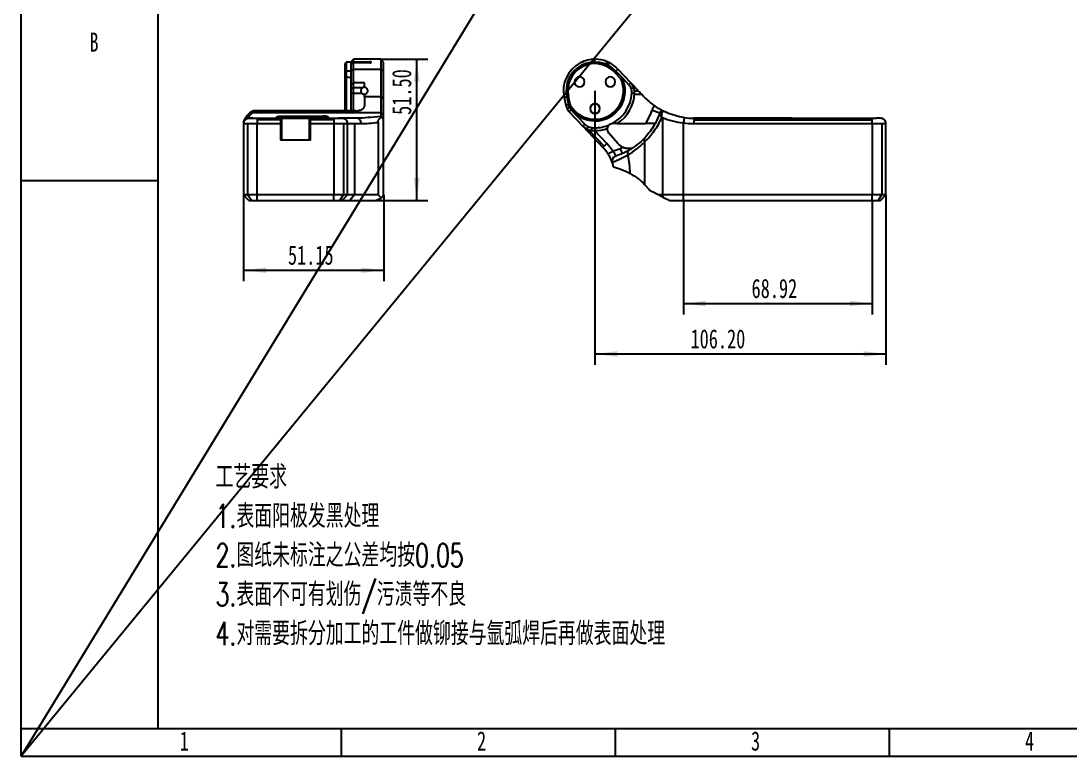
# Model space of a CAD drawing. Header units: millimetres. Extents: x 0 to 304, y 0 to 210.
# Drawn here: x 0 to 191.6, y 0 to 134.1 of the extents above; entities that cross this region are included whole.
import ezdxf

# ---------------------------------------------------------------- set-up
doc = ezdxf.new("R2010")
doc.units = ezdxf.units.MM
doc.layers.add('图框', color=7, linetype='Continuous')
doc.styles.add('SLDTEXTSTYLE0', font='TXT', dxfattribs={"width": 0.7, "bigfont": 'bigfont'})
doc.styles.add('SLDTEXTSTYLE3', font='TXT', dxfattribs={"width": 0.7})
doc.dimstyles.new('SLDDIMSTYLE0', dxfattribs={"dimtxt": 3.5, "dimasz": 4.08, "dimexe": 0, "dimexo": 0.0625, "dimgap": 0.875, "dimtad": 2, "dimlfac": 2, "dimrnd": 1e-09, "dimzin": 12, "dimdsep": 46, "dimtxsty": 'SLDTEXTSTYLE3', "dimsah": 1, "dimcen": 0.09, "dimadec": 0, "dimazin": 3, "dimtfac": 1, "dimtofl": 0, "dimtmove": 0, "dimatfit": 3, "dimfxl": 1, "dimfrac": 2, "dimtolj": 1, "dimtzin": 12, "dimarcsym": 0})
doc.dimstyles.new('SLDDIMSTYLE1', dxfattribs={"dimtxt": 3.5, "dimasz": 4.08, "dimexe": 0, "dimexo": 0.0625, "dimgap": 0.875, "dimtad": 2, "dimlfac": 2, "dimrnd": 1e-09, "dimzin": 4, "dimdsep": 46, "dimtxsty": 'SLDTEXTSTYLE3', "dimsah": 1, "dimcen": 0.09, "dimadec": 0, "dimazin": 1, "dimtfac": 1, "dimtofl": 0, "dimtmove": 0, "dimatfit": 3, "dimfxl": 1, "dimfrac": 2, "dimtolj": 1, "dimtzin": 12, "dimarcsym": 0})
doc.dimstyles.new('SLDDIMSTYLE3', dxfattribs={"dimtxt": 0.18, "dimasz": 4.08, "dimexe": 0, "dimexo": 0.0625, "dimgap": 0, "dimtad": 0, "dimtih": 1, "dimtoh": 1, "dimdec": 0, "dimrnd": 1e-09, "dimzin": 0, "dimdsep": 46, "dimtxsty": 'Standard', "dimblk1": 'NONE', "dimblk2": 'NONE', "dimsah": 1, "dimcen": 0.09, "dimadec": 0, "dimazin": 0, "dimtfac": 4.08, "dimtdec": 0, "dimtofl": 0, "dimtmove": 0, "dimatfit": 3, "dimldrblk": 'NONE', "dimfxl": 1, "dimfrac": 2, "dimtolj": 1, "dimtzin": 0, "dimarcsym": 0})

# ---------------------------------------------------------------- blocks, each defined once
blk = doc.blocks.new('_D')
at = {"layer": '图框'}
for p, q in [((120.88, 101.4), (120.88, 80.56)), ((155.33, 101.4), (155.33, 80.56)), ((120.88, 82.56), (155.33, 82.56))]:
    blk.add_line(p, q, dxfattribs=at)
for points in [[(120.88, 82.56), (124.96, 82.06), (124.96, 83.07)], [(155.33, 82.56), (151.25, 83.07), (151.25, 82.06)]]:
    blk.add_solid(points, dxfattribs=at)
at = {"layer": '图框', "insert": (133.31, 87.08), "char_height": 3.5, "attachment_point": 1, "style": 'SLDTEXTSTYLE3'}
blk.add_mtext('68.92', dxfattribs=at)
blk = doc.blocks.new('_D_1')
at = {"layer": '图框'}
for p, q in [((104.73, 121.4), (104.73, 71.37)), ((157.83, 102.4), (157.83, 71.37)), ((104.73, 73.37), (157.83, 73.37))]:
    blk.add_line(p, q, dxfattribs=at)
for points in [[(104.73, 73.37), (108.81, 72.86), (108.81, 73.88)], [(157.83, 73.37), (153.75, 73.88), (153.75, 72.86)]]:
    blk.add_solid(points, dxfattribs=at)
at = {"layer": '图框', "insert": (122.17, 77.88), "char_height": 3.5, "attachment_point": 1, "style": 'SLDTEXTSTYLE3'}
blk.add_mtext('106.20', dxfattribs=at)
blk = doc.blocks.new('_None')
blk = doc.blocks.new('_D_2')
at = {"layer": '图框'}
for p, q in [((40.6, 102.4), (40.6, 86.65)), ((66.18, 102.38), (66.18, 86.65)), ((40.6, 88.65), (66.18, 88.65))]:
    blk.add_line(p, q, dxfattribs=at)
for points in [[(40.6, 88.65), (44.68, 88.14), (44.68, 89.15)], [(66.18, 88.65), (62.1, 89.15), (62.1, 88.14)]]:
    blk.add_solid(points, dxfattribs=at)
at = {"layer": '图框', "insert": (48.71, 93.16), "char_height": 3.5, "attachment_point": 1, "style": 'SLDTEXTSTYLE3'}
blk.add_mtext('51.15', dxfattribs=at)
blk = doc.blocks.new('_D_3')
at = {"layer": '图框'}
for p, q in [((65.68, 127.15), (74.22, 127.15)), ((72.22, 101.4), (72.22, 127.15)), ((58.6, 101.4), (74.22, 101.4))]:
    blk.add_line(p, q, dxfattribs=at)
for points in [[(72.22, 127.15), (71.71, 123.07), (72.73, 123.07)], [(72.22, 101.4), (72.73, 105.48), (71.71, 105.48)]]:
    blk.add_solid(points, dxfattribs=at)
at = {"layer": '图框', "insert": (67.71, 117), "char_height": 3.5, "attachment_point": 1, "rotation": 90, "style": 'SLDTEXTSTYLE3'}
blk.add_mtext('51.50', dxfattribs=at)

msp = doc.modelspace()

# ---------------------------------------------------------------- linework, layer by layer
at = {"color": 7, "linetype": 'Continuous', "lineweight": 25}
for p, q in [((59.3771, 126.6474), (59.0771, 126.3474)), ((60.1771, 126.6474), (59.3771, 126.6474)), ((59.3771, 125.0035), (59.3771, 126.6474)), ((60.1771, 126.6474), (60.6771, 127.1474)), ((60.1771, 126.6474), (60.1771, 125.0035)), ((60.4328, 126.2764), (60.4328, 126.4877)), ((60.6657, 126.4877), (60.4328, 126.4877)), ((65.6771, 127.1474), (60.6771, 127.1474)), ((60.6771, 126.7094), (60.6771, 127.1474)), ((60.6771, 126.7094), (63.6666, 126.7094)), ((60.6771, 125.3469), (60.6771, 126.4981)), ((63.6666, 126.4981), (60.6771, 126.4981)), ((63.6666, 126.7094), (63.6666, 126.4981)), ((63.8433, 126.6809), (63.8433, 126.5332)), ((65.6771, 127.1474), (65.6771, 125.3469)), ((66.1771, 126.6474), (65.6771, 127.1474)), ((66.1771, 125.0035), (66.1771, 126.6474)), ((104.7342, 126.6474), (104.7342, 127.1474)), ((106.8321, 126.4877), (106.9354, 126.7094)), ((107.0029, 126.6809), (106.8996, 126.4593)), ((107.3886, 126.4981), (107.2852, 126.2764)), ((59.0771, 126.3474), (59.0771, 124.7974)), ((59.3771, 125.0035), (59.0771, 124.7974)), ((59.0771, 124.7974), (59.0771, 123.6397)), ((60.1771, 125.0035), (59.3771, 125.0035)), ((59.3771, 123.812), (59.3771, 125.0035)), ((60.6771, 125.3469), (60.1771, 125.0035)), ((60.1771, 125.0035), (60.1771, 123.812)), ((60.6771, 122.8293), (60.6771, 125.3469)), ((60.6771, 125.3469), (65.6771, 125.3469)), ((65.6771, 125.3469), (65.6771, 120.3114)), ((65.6771, 125.3469), (66.1771, 125.0035)), ((66.1771, 119.968), (66.1771, 125.0035)), ((108.5498, 125.0035), (108.3318, 124.7974)), ((108.3318, 124.7974), (109.4259, 123.6397)), ((108.9132, 125.3469), (108.5498, 125.0035)), ((109.6758, 123.812), (108.5498, 125.0035)), ((111.2926, 122.8293), (108.9132, 125.3469)), ((59.0771, 123.6397), (59.0771, 117.7196)), ((59.3771, 117.7196), (59.3771, 123.812)), ((60.1771, 123.812), (59.3771, 123.812)), ((60.1771, 123.812), (60.1771, 122.4859)), ((60.1771, 122.4859), (60.6771, 122.8293)), ((62.6771, 122.8293), (60.6771, 122.8293)), ((60.6771, 121.9659), (60.6771, 122.8293)), ((62.6771, 122.0288), (62.6771, 122.8293)), ((109.6758, 123.812), (110.9292, 122.4859)), ((110.9292, 122.4859), (111.2926, 122.8293)), ((112.0492, 122.0288), (111.2926, 122.8293)), ((60.1771, 122.4859), (60.1771, 121.7952)), ((60.1771, 121.7952), (60.6771, 121.9659)), ((60.1771, 121.7952), (60.1771, 120.992)), ((60.1771, 120.992), (60.6771, 120.962)), ((60.1771, 120.992), (60.1771, 117.7196)), ((60.6771, 120.962), (60.6771, 121.9659)), ((60.6771, 121.9659), (62.3685, 121.9659)), ((60.6771, 120.962), (62.1865, 120.962)), ((60.6771, 117.7196), (60.6771, 120.962)), ((62.6771, 120.3114), (62.6771, 120.7659)), ((111.3554, 121.7952), (111.8253, 121.9659)), ((111.472, 120.992), (111.9711, 120.962)), ((112.0492, 122.0288), (111.8015, 122.0288)), ((111.8015, 122.0288), (111.8025, 122.0266)), ((111.9567, 120.7659), (113.2427, 120.7659)), ((111.9593, 121.3974), (112.6459, 121.3974)), ((113.6723, 120.3114), (113.2427, 120.7659)), ((62.6771, 120.3114), (62.6771, 118.6303)), ((65.6771, 120.3114), (62.6771, 120.3114)), ((65.6771, 120.3114), (65.6771, 117.4175)), ((65.6771, 120.3114), (66.1771, 119.968)), ((66.1771, 116.9583), (66.1771, 119.968)), ((99.6003, 120.2996), (99.1113, 120.1951)), ((99.1113, 120.1951), (99.4194, 118.7544)), ((99.9083, 118.8589), (99.4194, 118.7544)), ((99.6003, 120.2996), (99.8936, 120.3624)), ((99.6003, 120.2996), (99.9083, 118.8589)), ((100.2017, 118.9217), (99.8936, 120.3624)), ((99.9083, 118.8589), (100.2017, 118.9217)), ((42.0311, 117.5841), (41.7611, 117.382)), ((41.7714, 117.388), (42.0154, 117.5697)), ((42.0154, 117.5697), (42.0343, 117.5781)), ((42.2947, 117.4175), (65.6771, 117.4175)), ((61.1771, 117.7196), (42.5656, 117.7196)), ((42.5656, 117.6688), (61.1771, 117.6688)), ((61.1771, 117.7196), (61.1771, 117.6688)), ((65.6771, 117.4175), (65.6771, 116.6818)), ((65.6771, 117.4175), (66.1771, 116.9583)), ((66.1771, 116.2484), (66.1771, 116.9583)), ((100.0938, 118.3466), (99.6512, 118.114)), ((100.4106, 117.9034), (100.0472, 117.5599)), ((100.0472, 117.5599), (102.5166, 114.9471)), ((102.88, 115.2905), (100.4106, 117.9034)), ((115.1507, 117.8624), (116.5712, 117.3803)), ((117.7179, 117.4603), (117.2644, 117.6688)), ((117.7668, 117.4415), (117.6738, 117.478)), ((40.6316, 115.6263), (40.6021, 115.529)), ((40.6021, 115.529), (40.6021, 115.3974)), ((40.6021, 115.3974), (41.3343, 115.3974)), ((40.6021, 115.3974), (40.6021, 102.3974)), ((41.3343, 115.3974), (41.3343, 102.3974)), ((41.3343, 115.3974), (43.1021, 115.3974)), ((41.6021, 116.3974), (41.6021, 116.5192)), ((41.6021, 116.3974), (42.5607, 116.3974)), ((42.5607, 116.3974), (42.5607, 116.3284)), ((42.5607, 116.3974), (57.6435, 116.3974)), ((43.1021, 116.356), (43.1021, 116.1045)), ((47.3521, 116.356), (43.1021, 116.356)), ((43.1021, 116.1045), (43.1021, 115.3974)), ((47.3521, 116.1045), (43.1021, 116.1045)), ((43.1021, 102.3974), (43.1021, 115.3974)), ((43.1021, 115.3974), (47.3521, 115.3974)), ((47.3521, 116.356), (47.3521, 116.1045)), ((47.3521, 116.1045), (47.3521, 115.3974)), ((47.3521, 115.3974), (47.3521, 112.3974)), ((47.5289, 115.3974), (47.3521, 115.3974)), ((47.6021, 115.3974), (47.5289, 115.3974)), ((47.5289, 112.3974), (47.5289, 115.3974)), ((47.6021, 116.7683), (55.1021, 116.7683)), ((47.6021, 116.4393), (47.6021, 116.7683)), ((47.6021, 116.4393), (55.1021, 116.4393)), ((47.6021, 115.3974), (47.6021, 116.0913)), ((47.6021, 112.3974), (47.6021, 115.3974)), ((52.6021, 116.0913), (52.6021, 115.3974)), ((52.6021, 115.3974), (52.6753, 115.3974)), ((52.6021, 115.3974), (52.6021, 112.3974)), ((52.6753, 115.3974), (52.6753, 112.3974)), ((52.6753, 115.3974), (52.8521, 115.3974)), ((52.8521, 116.1045), (52.8521, 116.356)), ((57.1021, 116.356), (52.8521, 116.356)), ((52.8521, 115.3974), (52.8521, 116.1045)), ((57.1021, 116.1045), (52.8521, 116.1045)), ((52.8521, 112.3974), (52.8521, 115.3974)), ((52.8521, 115.3974), (57.1021, 115.3974)), ((55.1021, 116.7683), (55.1021, 116.4393)), ((57.1021, 116.356), (57.1021, 116.1045)), ((57.1021, 116.1045), (57.1021, 115.3974)), ((57.1021, 115.3974), (57.1021, 102.3974)), ((57.1021, 115.3974), (58.8699, 115.3974)), ((57.6435, 116.3974), (57.6435, 116.3284)), ((57.6435, 116.3974), (58.6021, 116.3974)), ((61.3319, 116.3974), (58.6021, 116.3974)), ((58.8699, 115.3974), (58.8699, 102.3974)), ((58.8699, 115.3974), (59.6021, 115.3974)), ((59.6021, 102.3974), (59.6021, 115.3974)), ((59.6021, 115.3974), (60.8749, 115.3974)), ((60.8749, 115.3974), (62.0719, 115.3974)), ((60.8749, 115.3974), (60.8749, 102.3974)), ((65.1515, 115.6284), (65.1515, 102.3974)), ((66.1771, 102.3781), (66.1771, 116.2484)), ((102.88, 115.2905), (102.5166, 114.9471)), ((104.7342, 116.1974), (104.7342, 115.8974)), ((108.8039, 115.3974), (113.9538, 115.3974)), ((117.0495, 116.4925), (117.0495, 102.3974)), ((120.8764, 102.3974), (120.8764, 115.529)), ((122.7569, 116.3974), (122.7569, 116.1045)), ((140.3774, 116.3974), (122.7569, 116.3974)), ((122.7569, 116.1045), (122.7569, 115.3974)), ((122.7569, 116.1045), (155.3342, 116.1045)), ((122.7569, 115.3974), (155.3342, 115.3974)), ((155.3342, 116.3341), (140.7274, 116.3341)), ((155.3342, 116.1045), (155.3342, 116.3341)), ((155.3342, 115.3974), (155.3342, 116.1045)), ((155.3342, 115.3974), (155.3342, 102.3974)), ((155.3342, 115.3974), (157.102, 115.3974)), ((157.102, 115.3974), (157.102, 102.3974)), ((157.102, 115.3974), (157.8342, 115.3974)), ((157.8342, 102.3974), (157.8342, 115.3974)), ((102.5166, 114.9471), (106.185, 111.0656)), ((103.4653, 114.8626), (103.2483, 114.4121)), ((103.536, 114.2949), (106.3979, 111.2668)), ((104.1648, 114.6714), (104.1226, 114.1732)), ((106.9118, 111.7525), (104.6479, 114.1479)), ((104.7342, 114.6474), (104.7342, 114.1474)), ((108.9884, 111.7365), (107.2137, 113.733)), ((52.8521, 112.3974), (47.3521, 112.3974)), ((106.3979, 111.2668), (106.185, 111.0656)), ((106.9118, 111.7525), (106.3979, 111.2668)), ((113.8053, 112.0895), (113.8053, 104.3055)), ((108.5182, 109.4839), (108.3377, 109.4061)), ((110.9639, 110.5606), (110.9383, 110.5465)), ((41.6021, 101.3974), (40.6021, 102.3974)), ((41.3343, 102.3974), (40.6021, 102.3974)), ((43.1021, 102.3974), (41.3343, 102.3974)), ((42.0414, 101.3974), (41.3343, 102.3974)), ((57.1021, 102.3974), (43.1021, 102.3974)), ((43.1021, 101.3974), (43.1021, 102.3974)), ((57.1021, 101.3974), (57.1021, 102.3974)), ((58.8699, 102.3974), (57.1021, 102.3974)), ((58.1628, 101.3974), (58.8699, 102.3974)), ((58.6021, 101.3974), (59.6021, 102.3974)), ((59.6021, 102.3974), (58.8699, 102.3974)), ((60.8749, 102.3974), (59.6021, 102.3974)), ((60.8749, 102.3974), (60.0088, 101.3974)), ((65.1515, 102.3974), (60.8749, 102.3974)), ((117.0495, 102.3974), (116.3709, 102.3974)), ((120.8764, 102.3974), (117.0495, 102.3974)), ((117.2206, 101.9503), (117.0495, 102.3974)), ((155.3342, 102.3974), (120.8764, 102.3974)), ((120.8764, 101.3974), (120.8764, 102.3974)), ((155.3342, 101.3974), (155.3342, 102.3974)), ((157.102, 102.3974), (155.3342, 102.3974)), ((156.3949, 101.3974), (157.102, 102.3974)), ((156.8342, 101.3974), (157.8342, 102.3974)), ((157.8342, 102.3974), (157.102, 102.3974)), ((41.6021, 101.3974), (42.0414, 101.3974)), ((42.0414, 101.3974), (43.1021, 101.3974)), ((43.1021, 101.3974), (57.1021, 101.3974)), ((57.1021, 101.3974), (58.1628, 101.3974)), ((58.1628, 101.3974), (58.6021, 101.3974)), ((58.6021, 101.3974), (60.0088, 101.3974)), ((60.0088, 101.3974), (64.7388, 101.3974)), ((118.2716, 101.3974), (120.8764, 101.3974)), ((120.8764, 101.3974), (155.3342, 101.3974)), ((155.3342, 101.3974), (156.3949, 101.3974)), ((156.3949, 101.3974), (156.8342, 101.3974))]:
    msp.add_line(p, q, dxfattribs=at)
at = {"color": 7, "linetype": 'Continuous', "lineweight": 25, "flags": 128}
for points in [[(60.4328, 126.4877), (60.5684, 126.6108), (60.6771, 126.7094)], [(60.6771, 126.4981), (60.5391, 126.3728), (60.4328, 126.2764)]]:
    msp.add_lwpolyline(points, dxfattribs=at)
at = {"color": 7, "linetype": 'Continuous', "lineweight": 25}
for centre, radius, start, end in [((104.7342, 121.3974), 5.75, 117.726292, 192.069082), ((104.7342, 121.3974), 5.25, 43.383501, 192.069082), ((104.7342, 121.3974), 5.75, 90, 117.726292), ((104.7342, 121.3974), 5.75, 67.491906, 90), ((104.7342, 121.3974), 5.5057, 62.397438, 67.602562), ((104.7342, 121.3974), 5.75, 43.383501, 62.508094), ((104.7342, 121.3974), 4.95, 43.383501, 192.069082), ((101.9196, 123.0224), 0.9, 90, 270), ((101.9196, 123.0224), 0.9, 270, 90), ((104.7342, 121.3974), 5.5, 270, 26.042058), ((104.7342, 121.3974), 5.2, 270, 25.544872), ((107.5488, 123.0224), 0.9, 90, 270), ((107.5488, 123.0224), 0.9, 270, 90), ((109.4757, 121.1121), 2.5, 19.970277, 43.383501), ((104.7342, 121.3974), 6.75, 297.027959, 356.557052), ((104.7342, 121.3974), 7.25, 304.148427, 356.557052), ((109.4757, 121.1121), 2, 19.970277, 43.383501), ((109.4757, 121.1121), 2, 356.557052, 19.970277), ((109.4757, 121.1121), 2.5, 356.557052, 19.970277), ((101.8641, 119.2771), 2, 192.069082, 197.718482), ((101.8641, 119.2771), 1.7, 192.069082, 196.68088), ((104.7342, 118.1474), 0.9, 90, 270), ((104.7342, 118.1474), 0.9, 270, 90), ((122.7569, 128.8974), 12.5, 223.383501, 235.221691), ((61.1771, 119.2196), 1.5, 270, 286.26186), ((101.8641, 119.2771), 2.5, 192.069082, 207.726292), ((101.8641, 119.2771), 2.5, 207.726292, 223.383501), ((104.7342, 121.3974), 5.5, 209.746878, 270), ((101.8641, 119.2771), 2, 197.718482, 207.726292), ((101.8641, 119.2771), 2, 207.726292, 223.383501), ((104.7342, 121.3974), 5.2, 210.10463, 270), ((104.7342, 121.3974), 11, 326.94427, 341.254511), ((117.0446, 117.2196), 2, 135.143033, 161.254511), ((41.6021, 115.3974), 1, 135, 180), ((41.6021, 115.3974), 1, 110.487307, 135), ((58.6021, 115.3974), 1, 45, 69.512693), ((58.6021, 115.3974), 1, 0, 45), ((104.3335, 116.6643), 2, 223.383501, 244.272066), ((104.7342, 121.3974), 6.75, 270, 292.469365), ((107.9611, 114.3974), 1, 99.17646, 130.320864), ((122.7569, 128.8974), 13.5, 261.992535, 270), ((122.7569, 128.8974), 12.5, 261.992535, 270), ((156.8342, 115.3974), 1, 45, 73.467737), ((156.8342, 115.3974), 1, 0, 45), ((104.3335, 116.6643), 2.5, 223.383501, 244.272066), ((104.3335, 116.6643), 2.5, 244.272066, 265.16063), ((104.3335, 116.6643), 2, 244.272066, 265.16063), ((104.7342, 121.3974), 7.25, 265.16063, 270), ((104.7342, 121.3974), 6.75, 265.16063, 270), ((104.7342, 121.3974), 7.25, 270, 287.931075), ((107.9611, 114.3974), 1, 174.137011, 221.633539), ((100.7342, 105.914), 8.5, 31.568098, 43.383501), ((110.8569, 113.3974), 2.5, 221.633539, 245.81677), ((100.7342, 105.914), 7.5, 31.568098, 43.383501), ((104.7342, 121.3974), 11.5, 286.375233, 293.784882), ((110.8569, 113.3974), 2.5, 245.81677, 251.767431)]:
    msp.add_arc(centre, radius, start, end, dxfattribs=at)
for points, knots in [([(63.8433, 126.6809), (63.8349, 126.684), (63.8184, 126.69), (63.7911, 126.6969), (63.7639, 126.7021), (63.7375, 126.7057), (63.7123, 126.7079), (63.6888, 126.7092), (63.6737, 126.7093), (63.6666, 126.7094)], [0, 0, 0, 0, 0.17632856, 0.34150326, 0.4955217, 0.63838187, 0.7700822, 0.89062169, 1, 1, 1, 1]), ([(63.6666, 126.4981), (63.6761, 126.4982), (63.6965, 126.4985), (63.7284, 126.5014), (63.7629, 126.5065), (63.811, 126.5177), (63.8647, 126.5387), (63.9019, 126.5683), (63.9176, 126.5973), (63.9168, 126.6247), (63.8959, 126.6553), (63.8616, 126.672), (63.8433, 126.6809)], [0, 0, 0, 0, 0.04873427, 0.10389273, 0.16547356, 0.2334742, 0.37817214, 0.52287184, 0.61566123, 0.72613759, 0.85426629, 1, 1, 1, 1]), ([(107.0029, 126.6809), (106.9957, 126.684), (106.9818, 126.69), (106.9655, 126.6969), (106.9531, 126.7021), (106.9445, 126.7057), (106.939, 126.7079), (106.9359, 126.7092), (106.9356, 126.7093), (106.9354, 126.7094)], [0, 0, 0, 0, 0.17632856, 0.34150326, 0.4955217, 0.63838187, 0.7700822, 0.89062169, 1, 1, 1, 1]), ([(107.3886, 126.4981), (107.3883, 126.4982), (107.3877, 126.4985), (107.3824, 126.5014), (107.3724, 126.5065), (107.3507, 126.5177), (107.3087, 126.5387), (107.249, 126.5683), (107.1887, 126.5973), (107.1294, 126.6247), (107.0618, 126.6553), (107.0234, 126.672), (107.0029, 126.6809)], [0, 0, 0, 0, 0.04873427, 0.10389273, 0.16547356, 0.2334742, 0.37817214, 0.52287184, 0.61566123, 0.72613759, 0.85426629, 1, 1, 1, 1]), ([(62.3684, 121.966), (62.3533, 121.9582), (62.3213, 121.9417), (62.2741, 121.9105), (62.2157, 121.8642), (62.1524, 121.7985), (62.0949, 121.7145), (62.0545, 121.6294), (62.0293, 121.5483), (62.0151, 121.4719), (62.0135, 121.4217), (62.0126, 121.3974)], [0, 0, 0, 0, 0.07210942, 0.15201011, 0.23972108, 0.38915619, 0.53881448, 0.67312745, 0.7890256, 0.89795946, 1, 1, 1, 1]), ([(62.0126, 121.3974), (62.013, 121.3817), (62.0137, 121.3503), (62.0191, 121.3032), (62.028, 121.2561), (62.0406, 121.2094), (62.0639, 121.1437), (62.1068, 121.0563), (62.1587, 120.9949), (62.1865, 120.962)], [0, 0, 0, 0, 0.09818452, 0.19716703, 0.2969844, 0.39767259, 0.49926662, 0.73199947, 1, 1, 1, 1]), ([(62.1865, 120.962), (62.2005, 120.948), (62.2273, 120.9212), (62.2696, 120.8877), (62.3096, 120.8607), (62.3467, 120.8394), (62.3799, 120.823), (62.4296, 120.8017), (62.4985, 120.7801), (62.5884, 120.765), (62.6479, 120.7656), (62.6771, 120.7659)], [0, 0, 0, 0, 0.10926669, 0.20822145, 0.2968625, 0.37518838, 0.44319793, 0.50089042, 0.67309581, 0.83945871, 1, 1, 1, 1]), ([(62.6771, 122.0288), (62.6606, 122.0293), (62.627, 122.0302), (62.5761, 122.0265), (62.5242, 122.0188), (62.4719, 122.0062), (62.4194, 121.9891), (62.3856, 121.9738), (62.3684, 121.966)], [0, 0, 0, 0, 0.15521119, 0.31480478, 0.47893996, 0.64776308, 0.82140857, 1, 1, 1, 1]), ([(63.2771, 121.3974), (63.2771, 121.47), (63.2643, 121.5479), (63.2064, 121.6991), (63.1612, 121.7719), (63.0452, 121.8939), (62.9748, 121.9428), (62.8268, 122.0083), (62.7496, 122.0251), (62.6771, 122.0288)], [0, 0, 0, 0, 0.25, 0.25, 0.5, 0.5, 0.75, 0.75, 1, 1, 1, 1]), ([(62.6771, 120.7659), (62.7496, 120.7696), (62.8268, 120.7865), (62.9748, 120.852), (63.0452, 120.9008), (63.1612, 121.0228), (63.2064, 121.0957), (63.2643, 121.2468), (63.2771, 121.3248), (63.2771, 121.3974)], [0, 0, 0, 0, 0.25, 0.25, 0.5, 0.5, 0.75, 0.75, 1, 1, 1, 1]), ([(112.6459, 121.3974), (112.5773, 121.47), (112.5037, 121.5479), (112.3608, 121.6991), (112.292, 121.7719), (112.1766, 121.8939), (112.1305, 121.9428), (112.0685, 122.0083), (112.0526, 122.0251), (112.0492, 122.0288)], [0, 0, 0, 0, 0.25, 0.25, 0.5, 0.5, 0.75, 0.75, 1, 1, 1, 1]), ([(113.2427, 120.7659), (113.2392, 120.7696), (113.2233, 120.7865), (113.1614, 120.852), (113.1152, 120.9008), (112.9999, 121.0228), (112.9311, 121.0957), (112.7882, 121.2468), (112.7145, 121.3248), (112.6459, 121.3974)], [0, 0, 0, 0, 0.25, 0.25, 0.5, 0.5, 0.75, 0.75, 1, 1, 1, 1]), ([(41.7711, 117.3883), (41.6736, 117.2913), (41.4574, 117.0762), (41.186, 116.7665), (40.9515, 116.458), (40.7831, 116.1723), (40.666, 115.905), (40.6349, 115.708), (40.6206, 115.6169)], [0, 0, 0, 0, 0.17069404, 0.37844888, 0.56496826, 0.73053095, 0.87541087, 1, 1, 1, 1]), ([(42.5656, 117.7191), (42.4713, 117.7132), (42.283, 117.7014), (42.1151, 117.6232), (42.0311, 117.584)], [0, 0, 0, 0, 0.50015621, 1, 1, 1, 1]), ([(42.5656, 117.6688), (42.5656, 117.682), (42.5656, 117.7083), (42.5656, 117.7222), (42.5656, 117.7187), (42.5656, 117.7183)], [0, 0, 0, 0, 0.46677314, 0.93354629, 1, 1, 1, 1]), ([(61.1771, 117.6688), (61.2598, 117.6895), (61.4267, 117.7313), (61.6788, 117.8016), (61.928, 117.8853), (62.1633, 117.9867), (62.3759, 118.1135), (62.5138, 118.2372), (62.5953, 118.3481), (62.6398, 118.4335), (62.6709, 118.528), (62.675, 118.5956), (62.6771, 118.6303)], [0, 0, 0, 0, 0.1117001, 0.22545393, 0.34765044, 0.47149291, 0.59729035, 0.73573293, 0.79579944, 0.8598795, 0.92795298, 1, 1, 1, 1]), ([(116.546, 117.307), (116.2379, 116.4172), (115.8302, 115.5686), (114.8725, 114.0327), (114.3273, 113.3454), (113.7881, 112.7789)], [0, 0, 0, 0, 0.5, 0.5, 1, 1, 1, 1]), ([(117.2644, 117.6688), (117.2224, 117.6895), (117.1376, 117.7313), (116.9997, 117.8016), (116.842, 117.8853), (116.6551, 117.9867), (116.4347, 118.1135), (116.2275, 118.2372), (116.0512, 118.3481), (115.9188, 118.4335), (115.7757, 118.528), (115.6774, 118.5956), (115.6269, 118.6303)], [0, 0, 0, 0, 0.1117001, 0.22545393, 0.34765044, 0.47149291, 0.59729035, 0.73573293, 0.79579944, 0.8598795, 0.92795298, 1, 1, 1, 1]), ([(116.546, 117.307), (116.5335, 117.2707), (116.5378, 117.2216), (116.5705, 117.1079), (116.5986, 117.0437), (116.7071, 116.8407), (116.8122, 116.6888), (116.9347, 116.5367)], [0, 0, 0, 0, 0.25, 0.25, 0.5, 0.5, 1, 1, 1, 1]), ([(117.1016, 117.5697), (116.9842, 117.5968), (116.8594, 117.5852), (116.658, 117.4888), (116.5803, 117.4058), (116.546, 117.307)], [0, 0, 0, 0, 0.5, 0.5, 1, 1, 1, 1]), ([(116.8526, 117.6811), (116.7873, 117.6539), (116.7277, 117.6126), (116.6312, 117.5093), (116.5939, 117.4473), (116.5712, 117.3803)], [0, 0, 0, 0, 0.5, 0.5, 1, 1, 1, 1]), ([(116.9347, 116.5367), (116.9162, 116.7372), (116.917, 116.9394), (116.9549, 117.2121), (116.9739, 117.2988), (117.0264, 117.453), (117.06, 117.52), (117.1016, 117.5697)], [0, 0, 0, 0, 0.5, 0.5, 0.75, 0.75, 1, 1, 1, 1]), ([(41.6021, 116.5192), (41.4712, 116.5192), (41.3404, 116.4935), (41.0985, 116.3943), (40.9876, 116.3209), (40.8024, 116.1376), (40.7283, 116.0277), (40.6281, 115.7882), (40.6021, 115.6586), (40.6021, 115.529)], [0, 0, 0, 0, 0.25, 0.25, 0.5, 0.5, 0.75, 0.75, 1, 1, 1, 1]), ([(42.5607, 116.3284), (42.536, 116.3344), (42.4873, 116.3463), (42.4146, 116.3591), (42.3428, 116.3688), (42.2715, 116.3758), (42.2001, 116.3807), (42.1283, 116.384), (42.0557, 116.3859), (41.9819, 116.3869), (41.8877, 116.3869), (41.7756, 116.3851), (41.6454, 116.3792), (41.5155, 116.3671), (41.3835, 116.3469), (41.2963, 116.322), (41.2521, 116.3093)], [0, 0, 0, 0, 0.05716266, 0.11317385, 0.16828989, 0.2228038, 0.27704254, 0.33136271, 0.38614498, 0.44178764, 0.49869982, 0.6004015, 0.69937167, 0.7977624, 0.89745885, 1, 1, 1, 1]), ([(41.2521, 116.3093), (41.2521, 116.3134), (41.2522, 116.3214), (41.2523, 116.3288), (41.2522, 116.3333), (41.2521, 116.3339), (41.2521, 116.3341)], [0, 0, 0, 0, 0.25020201, 0.498890091, 0.748109168, 1, 1, 1, 1]), ([(43.1021, 116.356), (43.0115, 116.3552), (42.8307, 116.3536), (42.6506, 116.3368), (42.5607, 116.3284)], [0, 0, 0, 0, 0.50080788, 1, 1, 1, 1]), ([(46.895, 116.4668), (46.8778, 116.4687), (46.8435, 116.4725), (46.7974, 116.4791), (46.7556, 116.4862), (46.7063, 116.4967), (46.6564, 116.5114), (46.6173, 116.5316), (46.5995, 116.5541), (46.6046, 116.5866), (46.6647, 116.6309), (46.7912, 116.6751), (46.926, 116.7068), (47.0422, 116.7279), (47.1707, 116.7454), (47.3088, 116.7583), (47.4537, 116.7668), (47.5525, 116.7678), (47.6021, 116.7683)], [0, 0, 0, 0, 0.03152181, 0.06275287, 0.09386582, 0.12503529, 0.18774327, 0.25024462, 0.31258024, 0.375525, 0.50017734, 0.62488263, 0.68791736, 0.7502514, 0.81270536, 0.87532105, 0.93743062, 1, 1, 1, 1]), ([(47.6021, 116.4393), (47.5801, 116.4393), (47.5362, 116.4394), (47.4709, 116.4399), (47.4065, 116.4408), (47.3429, 116.442), (47.2803, 116.4437), (47.1983, 116.4464), (47.1003, 116.4507), (46.9907, 116.4576), (46.927, 116.4637), (46.895, 116.4668)], [0, 0, 0, 0, 0.084078072, 0.167396954, 0.250317757, 0.333206794, 0.416430798, 0.50035211, 0.667520565, 0.833097166, 1, 1, 1, 1]), ([(47.6021, 116.0913), (47.6016, 116.1046), (47.6005, 116.1312), (47.5919, 116.1704), (47.5781, 116.2081), (47.5586, 116.2434), (47.534, 116.2755), (47.5044, 116.3033), (47.4707, 116.3261), (47.4334, 116.343), (47.3935, 116.354), (47.3659, 116.3553), (47.3521, 116.356)], [0, 0, 0, 0, 0.09846562, 0.19725867, 0.2963191, 0.39561417, 0.49514947, 0.59497751, 0.69520211, 0.79597745, 0.89750093, 1, 1, 1, 1]), ([(52.8521, 116.356), (52.8406, 116.3555), (52.8176, 116.3546), (52.7839, 116.3469), (52.7519, 116.335), (52.722, 116.3188), (52.6947, 116.2987), (52.6705, 116.2752), (52.6496, 116.2488), (52.6323, 116.2201), (52.6188, 116.1894), (52.6092, 116.1574), (52.6032, 116.1245), (52.6025, 116.1024), (52.6021, 116.0913)], [0, 0, 0, 0, 0.08549562, 0.17028568, 0.25450489, 0.33827603, 0.42170381, 0.50487048, 0.58783359, 0.67062584, 0.75325674, 0.83571566, 0.91797602, 1, 1, 1, 1]), ([(55.8092, 116.4668), (55.8262, 116.4687), (55.8601, 116.4725), (55.906, 116.479), (55.9479, 116.4862), (55.9852, 116.4941), (56.0177, 116.5026), (56.0453, 116.5118), (56.0677, 116.5218), (56.0978, 116.5404), (56.1128, 116.576), (56.0436, 116.6311), (55.8782, 116.6856), (55.6987, 116.7225), (55.5571, 116.7421), (55.4448, 116.7538), (55.3305, 116.7621), (55.216, 116.7674), (55.1397, 116.768), (55.1021, 116.7683)], [0, 0, 0, 0, 0.03104599, 0.06220582, 0.09348194, 0.12487678, 0.15639274, 0.18803221, 0.21979752, 0.25169099, 0.35723887, 0.50013128, 0.64455506, 0.74859087, 0.80169902, 0.8533614, 0.90360923, 0.95247646, 1, 1, 1, 1]), ([(55.1021, 116.4393), (55.1252, 116.4393), (55.1711, 116.4394), (55.2394, 116.44), (55.3063, 116.4409), (55.3716, 116.4423), (55.4351, 116.444), (55.4964, 116.4461), (55.5554, 116.4486), (55.6119, 116.4514), (55.6657, 116.4547), (55.7166, 116.4583), (55.7647, 116.4623), (55.7944, 116.4653), (55.8092, 116.4668)], [0, 0, 0, 0, 0.08813014, 0.17537816, 0.26174685, 0.34723909, 0.43185783, 0.51560611, 0.5984871, 0.68050404, 0.76166028, 0.84195929, 0.92140463, 1, 1, 1, 1]), ([(57.6435, 116.3284), (57.5984, 116.3331), (57.5086, 116.3423), (57.3736, 116.3503), (57.2382, 116.3552), (57.1477, 116.3558), (57.1021, 116.356)], [0, 0, 0, 0, 0.25076973, 0.49920725, 0.74799892, 1, 1, 1, 1]), ([(58.9521, 116.3093), (58.9275, 116.3168), (58.8786, 116.3315), (58.8049, 116.3478), (58.7319, 116.3604), (58.6596, 116.3696), (58.5878, 116.3764), (58.5161, 116.381), (58.444, 116.3842), (58.371, 116.386), (58.2774, 116.3871), (58.1641, 116.3866), (58.0329, 116.3828), (57.9037, 116.374), (57.7742, 116.3585), (57.6875, 116.3386), (57.6435, 116.3284)], [0, 0, 0, 0, 0.05738629, 0.11371707, 0.16921343, 0.2241328, 0.27876756, 0.33344205, 0.38850834, 0.4443408, 0.50133023, 0.60280857, 0.70124121, 0.79892421, 0.89792908, 1, 1, 1, 1]), ([(58.9521, 116.3341), (58.9521, 116.3339), (58.952, 116.3333), (58.9519, 116.3288), (58.952, 116.3214), (58.9521, 116.3134), (58.9521, 116.3093)], [0, 0, 0, 0, 0.25189083, 0.50110991, 0.74979799, 1, 1, 1, 1]), ([(65.6771, 116.6818), (64.85, 116.6245), (64.0617, 116.5545), (62.5976, 116.4412), (61.9197, 116.3974), (61.3319, 116.3974)], [0, 0, 0, 0, 0.5, 0.5, 1, 1, 1, 1]), ([(62.0719, 115.3974), (62.0719, 115.5283), (62.0526, 115.6591), (61.9785, 115.901), (61.9236, 116.0119), (61.7866, 116.197), (61.7046, 116.2712), (61.5256, 116.3713), (61.4287, 116.3974), (61.3319, 116.3974)], [0, 0, 0, 0, 0.25, 0.25, 0.5, 0.5, 0.75, 0.75, 1, 1, 1, 1]), ([(62.0719, 115.3974), (62.5009, 115.3974), (62.9831, 115.4283), (64.0188, 115.5164), (64.5717, 115.5733), (65.1515, 115.6284)], [0, 0, 0, 0, 0.5, 0.5, 1, 1, 1, 1]), ([(65.1515, 115.6284), (65.1518, 115.6442), (65.1524, 115.6763), (65.157, 115.7249), (65.1642, 115.7745), (65.1744, 115.8248), (65.1875, 115.8759), (65.2034, 115.9275), (65.2224, 115.9793), (65.2443, 116.0313), (65.2693, 116.0833), (65.2975, 116.1349), (65.3375, 116.2001), (65.3975, 116.2817), (65.484, 116.3799), (65.5939, 116.4845), (65.6786, 116.5434), (65.7245, 116.5753)], [0, 0, 0, 0, 0.03293179, 0.06698594, 0.10238288, 0.13931799, 0.17796336, 0.21847049, 0.2609736, 0.30559297, 0.35243827, 0.40161171, 0.45321086, 0.54993342, 0.67292245, 0.82273441, 1, 1, 1, 1]), ([(65.7245, 116.5753), (65.7187, 116.5845), (65.707, 116.603), (65.6939, 116.6272), (65.6843, 116.6487), (65.6782, 116.6674), (65.6775, 116.677), (65.6771, 116.6818)], [0, 0, 0, 0, 0.19320266, 0.38891614, 0.58802011, 0.79141064, 1, 1, 1, 1]), ([(107.314, 115.1598), (107.3008, 115.1482), (107.2739, 115.1246), (107.2361, 115.0868), (107.1997, 115.0465), (107.165, 115.0035), (107.1323, 114.9579), (107.1017, 114.9098), (107.0734, 114.8593), (107.0571, 114.8247), (107.0488, 114.807)], [0, 0, 0, 0, 0.10965104, 0.22321248, 0.34095405, 0.46311783, 0.58992056, 0.72155604, 0.85819755, 1, 1, 1, 1]), ([(113.8053, 112.0895), (114.4023, 112.6539), (115.0053, 113.3294), (115.8169, 114.4582), (116.0712, 114.8536), (116.5361, 115.6747), (116.7475, 116.1003), (116.9346, 116.5367)], [0, 0, 0, 0, 0.5, 0.5, 0.75, 0.75, 1, 1, 1, 1]), ([(115.7001, 115.3974), (115.6996, 115.3974), (115.6988, 115.3974), (115.6915, 115.3974), (115.6799, 115.3974), (115.6635, 115.3974), (115.6425, 115.3974), (115.6167, 115.3974), (115.5863, 115.3974), (115.5162, 115.3974), (115.384, 115.3974), (115.1789, 115.3974), (114.9766, 115.3974), (114.7915, 115.3974), (114.5962, 115.3974), (114.3909, 115.3974), (114.1756, 115.3974), (114.0286, 115.3974), (113.9538, 115.3974)], [0, 0, 0, 0, 0.03160072, 0.06283463, 0.09381259, 0.12464824, 0.15545677, 0.1863537, 0.21745353, 0.24886857, 0.37419502, 0.49811319, 0.58123766, 0.66311903, 0.7448549, 0.82754867, 0.91226629, 1, 1, 1, 1]), ([(121.0157, 116.5192), (121.0157, 116.5192), (121.012, 116.4935), (120.9981, 116.3943), (120.9878, 116.3209), (120.962, 116.1376), (120.9465, 116.0277), (120.9128, 115.7882), (120.8946, 115.6586), (120.8764, 115.529)], [0, 0, 0, 0, 0.25, 0.25, 0.5, 0.5, 0.75, 0.75, 1, 1, 1, 1]), ([(155.8102, 116.3093), (155.7706, 116.3134), (155.6917, 116.3214), (155.573, 116.3288), (155.4539, 116.3333), (155.3743, 116.3339), (155.3342, 116.3341)], [0, 0, 0, 0, 0.25020201, 0.498890091, 0.748109168, 1, 1, 1, 1]), ([(157.1188, 116.3284), (157.0941, 116.3344), (157.0451, 116.3463), (156.9714, 116.3591), (156.8987, 116.3688), (156.8267, 116.3758), (156.7554, 116.3807), (156.6841, 116.384), (156.6124, 116.3859), (156.5396, 116.3869), (156.4461, 116.3869), (156.3325, 116.3851), (156.2007, 116.3792), (156.0708, 116.3671), (155.9407, 116.3469), (155.8541, 116.322), (155.8102, 116.3093)], [0, 0, 0, 0, 0.05716266, 0.11317385, 0.16828989, 0.2228038, 0.27704254, 0.33136271, 0.38614498, 0.44178764, 0.49869982, 0.6004015, 0.69937167, 0.7977624, 0.89745885, 1, 1, 1, 1]), ([(157.1188, 116.356), (157.1187, 116.3552), (157.1184, 116.3536), (157.1187, 116.3368), (157.1188, 116.3284)], [0, 0, 0, 0, 0.50080788, 1, 1, 1, 1]), ([(107.0488, 114.807), (107.041, 114.7888), (107.0249, 114.7512), (107.0051, 114.6929), (106.9881, 114.6312), (106.9745, 114.5662), (106.9691, 114.5221), (106.9663, 114.4995)], [0, 0, 0, 0, 0.17821806, 0.36721801, 0.56711773, 0.77801681, 1, 1, 1, 1]), ([(110.7507, 109.6908), (111.312, 110.0132), (111.853, 110.3779), (112.8765, 111.1816), (113.359, 111.6206), (113.8053, 112.0895)], [0, 0, 0, 0, 0.5, 0.5, 1, 1, 1, 1]), ([(113.7881, 112.7789), (113.7207, 112.7081), (113.6867, 112.6059), (113.6921, 112.3659), (113.7327, 112.2277), (113.8053, 112.0895)], [0, 0, 0, 0, 0.5, 0.5, 1, 1, 1, 1]), ([(107.9764, 110.3639), (107.7533, 110.2268), (107.5307, 110.09), (107.2181, 109.898), (107.1244, 109.8403), (107.1244, 109.8403)], [0, 0, 0, 0, 0.5, 0.5, 1, 1, 1, 1]), ([(107.1244, 109.8403), (107.2501, 109.6357), (107.3656, 109.4247), (107.5613, 109.0269), (107.6417, 108.8408), (107.7032, 108.6861)], [0, 0, 0, 0, 0.5, 0.5, 1, 1, 1, 1]), ([(108.338, 109.4055), (108.2448, 109.3402), (108.0587, 109.2099), (107.8906, 108.9222), (107.8247, 108.6016), (107.8745, 108.3922), (107.8993, 108.2877)], [0, 0, 0, 0, 0.25110274, 0.50152464, 0.75134962, 1, 1, 1, 1]), ([(107.8993, 108.2877), (107.9344, 108.315), (108.0048, 108.3696), (108.2335, 108.4832), (108.5542, 108.6274), (108.9737, 108.8105), (109.4264, 109.0144), (109.8769, 109.2302), (110.2952, 109.4406), (110.5989, 109.6075), (110.7506, 109.6908)], [0, 0, 0, 0, 0.141770496, 0.284194191, 0.427145811, 0.570224545, 0.713376212, 0.808918004, 0.904587887, 1, 1, 1, 1]), ([(108.5186, 109.484), (108.5186, 109.484), (108.511, 109.5093), (108.4758, 109.6045), (108.4485, 109.6749), (108.3661, 109.845), (108.3107, 109.9449), (108.1671, 110.1532), (108.0785, 110.2613), (107.9764, 110.3639)], [0, 0, 0, 0, 0.25, 0.25, 0.5, 0.5, 0.75, 0.75, 1, 1, 1, 1]), ([(110.9598, 110.558), (110.5745, 110.3367), (110.2216, 110.1612), (109.6076, 109.8815), (109.346, 109.7771), (108.9284, 109.6199), (108.773, 109.5673), (108.5679, 109.4993), (108.518, 109.4838), (108.5182, 109.4839)], [0, 0, 0, 0, 0.25, 0.25, 0.5, 0.5, 0.75, 0.75, 1, 1, 1, 1]), ([(110.0747, 111.0229), (110.0442, 111.0186), (110.0151, 111.0148), (109.9552, 111.008), (109.9253, 111.0046), (109.8358, 110.9941), (109.7762, 110.9864), (109.5988, 110.9551), (109.4818, 110.9224), (109.3722, 110.8741)], [0, 0, 0, 0, 0.125, 0.125, 0.25, 0.25, 0.5, 0.5, 1, 1, 1, 1]), ([(109.7376, 110.045), (109.7138, 110.099), (109.6641, 110.2119), (109.5298, 110.5166), (109.4248, 110.7549), (109.3722, 110.8741)], [0, 0, 0, 0, 0.31456501, 0.6572825, 1, 1, 1, 1]), ([(110.0747, 111.0229), (110.1097, 111.0119), (110.1777, 110.9904), (110.2783, 110.9646), (110.3737, 110.9439), (110.4797, 110.9251), (110.5975, 110.9098), (110.7284, 110.8993), (110.8141, 110.898), (110.8569, 110.8974)], [0, 0, 0, 0, 0.13657495, 0.26556068, 0.38705946, 0.50119375, 0.66840715, 0.8344992, 1, 1, 1, 1]), ([(110.9598, 110.558), (110.8452, 110.4921), (110.7618, 110.3719), (110.6886, 110.0642), (110.697, 109.8778), (110.7507, 109.6908)], [0, 0, 0, 0, 0.5, 0.5, 1, 1, 1, 1]), ([(110.8569, 110.8974), (110.8842, 110.8974), (110.9383, 110.8974), (111.0168, 110.8974), (111.0924, 110.8974), (111.1647, 110.8974), (111.2351, 110.8974), (111.3035, 110.8974), (111.3754, 110.8974), (111.4481, 110.8974), (111.4941, 110.8974), (111.5166, 110.8974)], [0, 0, 0, 0, 0.10943695, 0.21651456, 0.32151186, 0.42472475, 0.52646469, 0.63267344, 0.7379506, 0.87163486, 1, 1, 1, 1]), ([(107.7032, 108.6861), (107.7608, 108.5412), (107.8025, 108.4234), (107.857, 108.2648), (107.8699, 108.2231), (107.8699, 108.2231)], [0, 0, 0, 0, 0.5, 0.5, 1, 1, 1, 1]), ([(107.8693, 108.2232), (107.8634, 108.241), (107.8574, 108.2587), (107.8993, 108.2877), (107.8993, 108.2877)], [0, 0, 0, 0, 0.99881228, 1, 1, 1, 1]), ([(108.0577, 107.5287), (108.0582, 107.5286), (108.0591, 107.5284), (108.0661, 107.5266), (108.0753, 107.5241), (108.0855, 107.5212), (108.0953, 107.5184), (108.104, 107.5158), (108.1271, 107.5092), (108.1746, 107.4958), (108.2968, 107.4603), (108.512, 107.3966), (108.8527, 107.2876), (109.3029, 107.1332), (109.7488, 106.9623), (110.1684, 106.7838), (110.4542, 106.654), (110.7157, 106.5285), (110.9471, 106.4123), (111.0927, 106.3346), (111.1589, 106.2992)], [0, 0, 0, 0, 0.02780776, 0.05224598, 0.07334466, 0.09112799, 0.10561508, 0.11682067, 0.12475561, 0.18893582, 0.24948787, 0.37097539, 0.49934909, 0.60567507, 0.74986559, 0.81399033, 0.87109577, 0.92115787, 0.96414025, 1, 1, 1, 1]), ([(113.8053, 104.3055), (113.8411, 104.2677), (113.9127, 104.1922), (114.0195, 104.0749), (114.1254, 103.9549), (114.2303, 103.8318), (114.3341, 103.7058), (114.4366, 103.5768), (114.5379, 103.445), (114.6043, 103.3546), (114.6374, 103.3094)], [0, 0, 0, 0, 0.12623462, 0.25198267, 0.37731033, 0.50228443, 0.62697241, 0.75144213, 0.87576183, 1, 1, 1, 1])]:
    msp.add_open_spline(points, degree=3, knots=knots, dxfattribs=at)
for points in [[(59.0771, 123.6397), (59.1771, 123.697), (59.2771, 123.7544), (59.3771, 123.812)], [(109.4259, 123.6397), (109.5093, 123.697), (109.5927, 123.7544), (109.6758, 123.812)], [(41.6021, 116.5192), (41.6021, 116.678), (41.8554, 116.9979), (42.2947, 117.4181)], [(42.0154, 117.5697), (42.1812, 117.6525), (42.373, 117.6867), (42.5656, 117.6688)], [(42.2947, 117.4181), (42.3784, 117.4982), (42.4688, 117.5819), (42.5656, 117.6688)], [(100.2357, 118.7892), (100.1436, 118.7493), (100.0507, 118.7088), (99.959, 118.6684)], [(116.5712, 117.3803), (116.5712, 117.3803), (116.5626, 117.3548), (116.546, 117.307)], [(117.2644, 117.6688), (117.1372, 117.731), (116.9832, 117.7356), (116.8526, 117.6811)], [(117.1016, 117.5697), (117.1711, 117.6525), (117.2276, 117.6867), (117.2644, 117.6688)], [(121.0157, 116.5192), (119.8872, 116.678), (118.7911, 116.9979), (117.8112, 117.4181)], [(41.2521, 116.3341), (41.3632, 116.3756), (41.4835, 116.3974), (41.6021, 116.3974)], [(58.6021, 116.3974), (58.7207, 116.3974), (58.841, 116.3756), (58.9521, 116.3341)], [(66.1771, 116.2484), (66.0243, 116.3551), (65.8735, 116.4644), (65.7246, 116.5762)], [(107.9611, 115.3974), (107.909, 115.3974), (107.8554, 115.3933), (107.8016, 115.3846)], [(108.8039, 115.3974), (108.5136, 115.3974), (108.2337, 115.3974), (107.9611, 115.3974)], [(116.935, 116.5372), (116.9731, 116.5222), (117.0114, 116.5073), (117.0498, 116.4925)], [(117.0498, 116.4925), (118.2208, 116.0423), (119.5294, 115.6995), (120.8764, 115.529)], [(140.7274, 116.3341), (140.6163, 116.3756), (140.4959, 116.3974), (140.3774, 116.3974)], [(113.7881, 112.7789), (112.9587, 111.9077), (112.0029, 111.1571), (110.9598, 110.558)], [(111.1589, 106.2992), (111.1339, 107.4376), (110.9965, 108.579), (110.7507, 109.6908)], [(107.8693, 108.2232), (107.9431, 107.9949), (108.006, 107.763), (108.0577, 107.5287)], [(111.1589, 106.2992), (112.1818, 105.7446), (113.0639, 105.08), (113.8053, 104.3055)], [(64.7388, 101.3974), (65.0843, 101.5401), (65.4293, 101.6849), (65.7722, 101.8298)], [(65.1515, 102.3974), (65.3496, 102.2298), (65.5556, 102.0418), (65.7722, 101.8298)], [(65.7722, 101.8298), (65.9083, 102.0103), (66.0434, 102.1933), (66.1771, 102.3781)], [(114.6374, 103.3094), (115.174, 103.0271), (115.758, 102.7199), (116.3709, 102.3974)], [(116.3709, 102.3974), (116.6556, 102.2476), (116.9392, 102.0984), (117.2206, 101.9503)], [(117.2206, 101.9503), (117.5747, 101.764), (117.9259, 101.5792), (118.2716, 101.3974)]]:
    msp.add_open_spline(points, degree=3, dxfattribs=at)
at = {"layer": '图框'}
for p, q in [((0, 0), (0, 210)), ((0, 5), (25, 5)), ((58.5, 0), (58.5, 5)), ((108.5, 0), (108.5, 5)), ((0, 0), (297, 0))]:
    msp.add_line(p, q, dxfattribs=at)
at = {"layer": '图框', "linetype": 'Continuous', "lineweight": 25}
msp.add_line((25, 5), (25, 205), dxfattribs=at)
at = {"layer": '图框', "lineweight": 25}
for p, q in [((0, 105), (25, 105)), ((25, 5), (292, 5)), ((158.5, 0), (158.5, 5))]:
    msp.add_line(p, q, dxfattribs=at)

# ---------------------------------------------------------------- texts
at = {"layer": '图框'}
for s, insert, char_height, attachment_point, style in [('B', (13.3203, 132.0317), 3.5, 2, 'SLDTEXTSTYLE3'), ('工艺要求', (35.4996, 53.0424), 4.23333, 1, 'SLDTEXTSTYLE0'), ('1.表面阳极发黑处理', (35.4996, 45.898), 4.23333, 1, 'SLDTEXTSTYLE0'), ('2.图纸未标注之公差均按0.05', (35.4996, 38.7535), 4.233333, 1, 'SLDTEXTSTYLE0'), ('3.表面不可有划伤/污渍等不良', (35.4996, 31.6091), 4.233333, 1, 'SLDTEXTSTYLE0'), ('4.对需要拆分加工的工件做铆接与氩弧焊后再做表面处理', (35.4996, 24.4646), 4.233333, 1, 'SLDTEXTSTYLE0'), ('1', (29.7944, 4.4917), 3.5, 2, 'SLDTEXTSTYLE3'), ('2', (84.0444, 4.4917), 3.5, 2, 'SLDTEXTSTYLE3'), ('3', (134.0444, 4.4917), 3.5, 2, 'SLDTEXTSTYLE3'), ('4', (184.0444, 4.4917), 3.5, 2, 'SLDTEXTSTYLE3')]:
    msp.add_mtext(s, dxfattribs=dict(at, insert=insert, char_height=char_height, attachment_point=attachment_point, style=style))

# ---------------------------------------------------------------- dimensions: what is measured, and where the dimension line sits
dim = msp.add_linear_dim(base=(72.2184, 127.1474), p1=(58.6021, 101.3974), p2=(65.6771, 127.1474), angle=90, dimstyle='SLDDIMSTYLE1', dxfattribs=at)
dim.commit()
dim.dimension.update_dxf_attribs({"geometry": '_D_3', "text_midpoint": (72.2184, 120.8398), "dimtype": 160})
for base, p1, p2, dimstyle, picture, middle in [((157.8342, 73.3724), (104.7342, 121.3974), (157.8342, 102.3974), 'SLDDIMSTYLE1', '_D_1', (126.7694, 73.3724)), ((66.1771, 88.6457), (40.6021, 102.3974), (66.1771, 102.3781), 'SLDDIMSTYLE0', '_D_2', (52.5442, 88.6457)), ((155.3342, 82.5646), (120.8764, 101.3974), (155.3342, 101.3974), 'SLDDIMSTYLE0', '_D', (137.143, 82.5646))]:
    dim = msp.add_linear_dim(base=base, p1=p1, p2=p2, dimstyle=dimstyle, dxfattribs=at)
    dim.commit()
    dim.dimension.update_dxf_attribs({"geometry": picture, "text_midpoint": middle, "dimtype": 160})

# ---------------------------------------------------------------- leaders
at = {"layer": '图框', "has_arrowhead": 0}
for points in [[(148.6392, 180.9464), (0, 0)], [(87.2077, 142.8751), (0, 0)]]:
    msp.add_leader(points, dimstyle='SLDDIMSTYLE3', dxfattribs=at)

doc.saveas('drawing.dxf')
